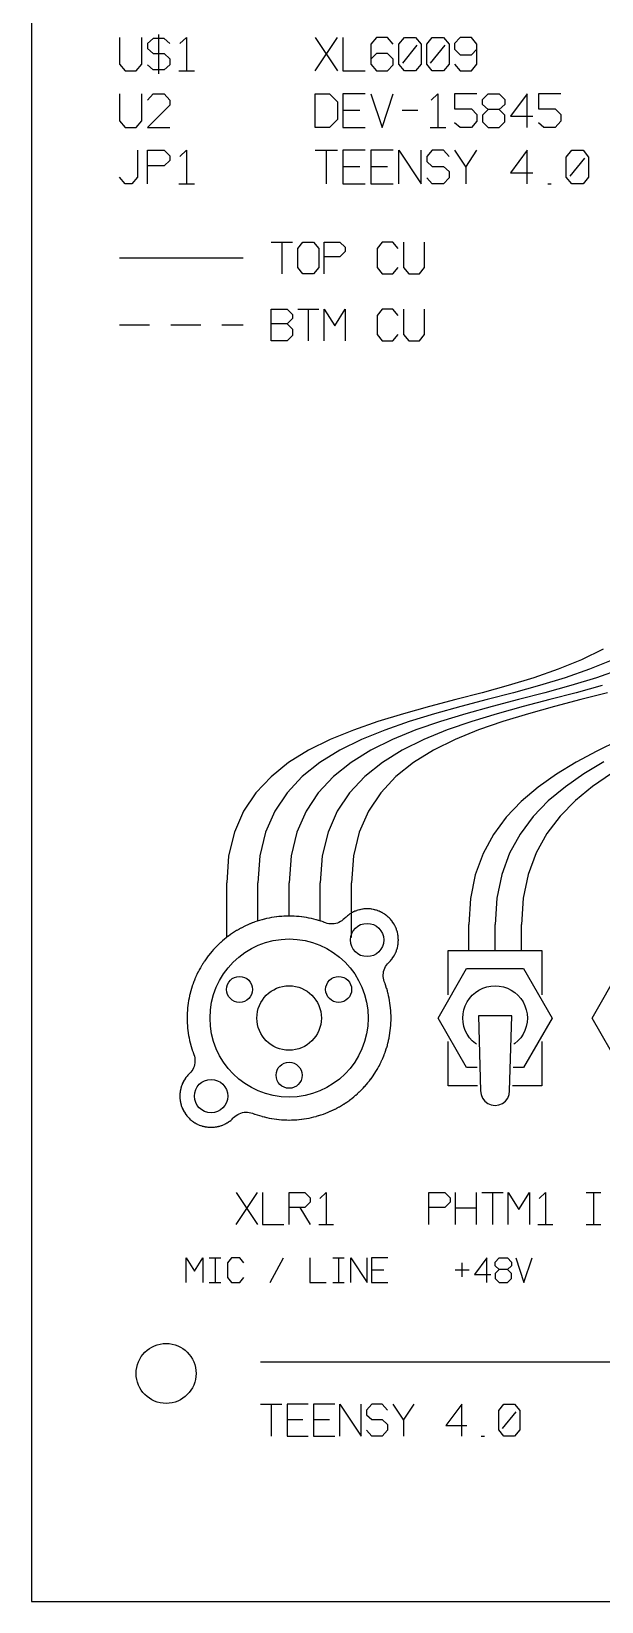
# Model space of a CAD drawing. Header units: millimetres. Extents: x 0 to 150, y 0 to 136.
# Drawn here: x 0 to 32.3, y 0 to 89 of the extents above; entities that cross this region are included whole.
import ezdxf

# ---------------------------------------------------------------- set-up
doc = ezdxf.new("R2010")
doc.units = ezdxf.units.MM
for name, color, linetype in [('CU_BOT', 5, 'Continuous'), ('CU_TOP', 1, 'Continuous'), ('HARNESS', 3, 'Continuous'), ('PANEL', 4, 'Continuous'), ('PANEL_DETAIL', 4, 'Continuous'), ('PLATE', 9, 'Continuous'), ('RULE', 7, 'Continuous'), ('TEXT', 6, 'Continuous')]:
    doc.layers.add(name, color=color, linetype=linetype)

msp = doc.modelspace()

# ---------------------------------------------------------------- linework, layer by layer
at = {"layer": 'CU_BOT'}
for points in [[(5, 72.388), (6.7, 72.388)], [(7.9, 72.388), (9.6, 72.388)], [(10.8, 72.388), (12, 72.388)]]:
    msp.add_lwpolyline(points, dxfattribs=at)
at = {"layer": 'CU_TOP'}
msp.add_lwpolyline([(5, 76.188), (12, 76.188)], dxfattribs=at)
at = {"layer": 'HARNESS'}
for points in [[(32.4292, 54.0123), (31.1988, 53.4013), (29.8796, 52.8626), (28.4894, 52.3817), (27.046, 51.944), (25.5671, 51.5353), (24.0705, 51.141), (22.5739, 50.7467), (21.095, 50.338), (19.6516, 49.9003), (18.2614, 49.4194), (16.9422, 48.8807), (15.7118, 48.2697), (14.5878, 47.5721), (13.5881, 46.7734), (12.7304, 45.8592), (12.0323, 44.815), (11.5118, 43.6263), (11.1864, 42.2788), (11.074, 40.758)], [(32.975, 53.4007), (31.6554, 52.8621), (30.2648, 52.3812), (28.8209, 51.9437), (27.3416, 51.5351), (25.8445, 51.141), (24.3474, 50.7469), (22.8681, 50.3383), (21.4242, 49.9008), (20.0336, 49.4199), (18.714, 48.8813), (17.4832, 48.2704), (16.3589, 47.5729), (15.3589, 46.7742), (14.5009, 45.8599), (13.8026, 44.8156), (13.2819, 43.6268), (12.9564, 42.2791), (12.844, 40.758)], [(33.4312, 52.8615), (32.0401, 52.3808), (30.5959, 51.9434), (29.1161, 51.535), (27.6185, 51.141), (26.1209, 50.747), (24.6411, 50.3386), (23.1969, 49.9012), (21.8058, 49.4205), (20.4859, 48.8819), (19.2547, 48.2711), (18.13, 47.5736), (17.1297, 46.7749), (16.2714, 45.8606), (15.5729, 44.8162), (15.052, 43.6273), (14.7265, 42.2794), (14.614, 40.758)], [(32.3708, 51.9432), (30.8905, 51.5348), (29.3925, 51.141), (27.8945, 50.7472), (26.4142, 50.3388), (24.9695, 49.9016), (23.578, 49.421), (22.2577, 48.8826), (21.0261, 48.2719), (19.9011, 47.5744), (18.9004, 46.7757), (18.0419, 45.8613), (17.3432, 44.8168), (16.8222, 43.6278), (16.4965, 42.2796), (16.384, 40.758)], [(32.665, 51.5347), (31.1665, 51.141), (29.668, 50.7473), (28.1873, 50.3391), (26.7421, 49.9021), (25.3503, 49.4216), (24.0295, 48.8832), (22.7975, 48.2726), (21.6722, 47.5751), (20.6712, 46.7764), (19.8124, 45.862), (19.1135, 44.8175), (18.5923, 43.6282), (18.2665, 42.2799), (18.154, 40.758)], [(33.2977, 48.8255), (32.0733, 48.2285), (30.8941, 47.5964), (29.7751, 46.9175), (28.7314, 46.1801), (27.778, 45.3725), (26.93, 44.4831), (26.2024, 43.5), (25.6103, 42.4117), (25.1687, 41.2064), (24.8927, 39.8724), (24.7974, 38.398)], [(32.47, 47.6133), (31.3368, 46.9374), (30.2799, 46.2022), (29.3144, 45.3958), (28.4556, 44.5064), (27.7188, 43.522), (27.1192, 42.4308), (26.672, 41.221), (26.3925, 39.8807), (26.296, 38.398)], [(32.8985, 46.9575), (31.8283, 46.2245), (30.8508, 45.4193), (29.9813, 44.5298), (29.2352, 43.5441), (28.6281, 42.4501), (28.1753, 41.2357), (27.8924, 39.8891), (27.7946, 38.398)]]:
    msp.add_lwpolyline(points, dxfattribs=at)
at = {"layer": 'PANEL'}
for points in [[(9.2153, 31.0183), (9.2447, 30.9255), (9.265, 30.8302), (9.276, 30.7335), (9.2776, 30.6361), (9.2697, 30.539), (9.2524, 30.4431), (9.2259, 30.3494), (9.1904, 30.2587), (9.1463, 30.1718), (9.094, 30.0897), (9.0339, 30.013), (8.9667, 29.9425), (8.9463, 29.9231), (8.9289, 29.9057), (8.886, 29.8606), (8.8695, 29.8423), (8.8288, 29.7952), (8.8132, 29.7762), (8.7749, 29.7271), (8.7602, 29.7073), (8.7244, 29.6564), (8.7107, 29.636), (8.6774, 29.5834), (8.6648, 29.5623), (8.6341, 29.5081), (8.6225, 29.4864), (8.5945, 29.4308), (8.584, 29.4085), (8.5587, 29.3516), (8.5493, 29.3289), (8.5269, 29.2708), (8.5186, 29.2476), (8.4991, 29.1885), (8.4919, 29.1649), (8.4753, 29.1049), (8.4693, 29.0811), (8.4557, 29.0203), (8.4509, 28.9962), (8.4403, 28.9348), (8.4367, 28.9105), (8.429, 28.8487), (8.4266, 28.8242), (8.422, 28.7621), (8.4208, 28.7375), (8.4193, 28.6753), (8.4193, 28.6507), (8.4208, 28.5885), (8.422, 28.5639), (8.4266, 28.5018), (8.429, 28.4773), (8.4367, 28.4155), (8.4403, 28.3912), (8.4509, 28.3298), (8.4557, 28.3057), (8.4693, 28.2449), (8.4753, 28.2211), (8.4919, 28.1611), (8.4991, 28.1375), (8.5186, 28.0784), (8.5269, 28.0552), (8.5493, 27.9971), (8.5587, 27.9744), (8.584, 27.9175), (8.5945, 27.8952), (8.6225, 27.8396), (8.6341, 27.8179), (8.6648, 27.7637), (8.6774, 27.7426), (8.7107, 27.69), (8.7244, 27.6696), (8.7602, 27.6187), (8.7749, 27.5989), (8.8132, 27.5498), (8.8288, 27.5308), (8.8695, 27.4837), (8.886, 27.4654), (8.9289, 27.4203), (8.9463, 27.4029), (8.9914, 27.36), (9.0097, 27.3435), (9.0568, 27.3028), (9.0758, 27.2872), (9.1249, 27.2489), (9.1447, 27.2342), (9.1956, 27.1984), (9.216, 27.1847), (9.2686, 27.1514), (9.2897, 27.1388), (9.3439, 27.1081), (9.3656, 27.0965), (9.4212, 27.0685), (9.4435, 27.058), (9.5004, 27.0327), (9.5231, 27.0233), (9.5812, 27.0009), (9.6044, 26.9926), (9.6635, 26.9731), (9.6871, 26.9659), (9.7471, 26.9493), (9.7709, 26.9433), (9.8317, 26.9297), (9.8558, 26.9249), (9.9172, 26.9143), (9.9415, 26.9107), (10.0033, 26.903), (10.0278, 26.9006), (10.0899, 26.896), (10.1145, 26.8948), (10.1767, 26.8933), (10.2013, 26.8933), (10.2635, 26.8948), (10.2881, 26.896), (10.3502, 26.9006), (10.3747, 26.903), (10.4365, 26.9107), (10.4608, 26.9143), (10.5222, 26.9249), (10.5463, 26.9297), (10.6071, 26.9433), (10.6309, 26.9493), (10.6909, 26.9659), (10.7145, 26.9731), (10.7736, 26.9926), (10.7968, 27.0009), (10.8549, 27.0233), (10.8776, 27.0327), (10.9345, 27.058), (10.9568, 27.0685), (11.0124, 27.0965), (11.0341, 27.1081), (11.0883, 27.1388), (11.1094, 27.1514), (11.162, 27.1847), (11.1824, 27.1984), (11.2333, 27.2342), (11.2531, 27.2489), (11.3022, 27.2872), (11.3212, 27.3028), (11.3683, 27.3435), (11.3866, 27.36), (11.4317, 27.4029), (11.4491, 27.4203), (11.4685, 27.4407), (11.539, 27.5079), (11.6157, 27.568), (11.6978, 27.6203), (11.7847, 27.6644), (11.8754, 27.6999), (11.9691, 27.7264), (12.065, 27.7437), (12.1621, 27.7516), (12.2595, 27.75), (12.3562, 27.739), (12.4515, 27.7187), (12.5443, 27.6893), (12.6603, 27.6461), (12.6719, 27.642), (12.7945, 27.5998), (12.8062, 27.596), (12.9297, 27.5568), (12.9415, 27.5533), (13.066, 27.5172), (13.0778, 27.5139), (13.2031, 27.4808), (13.2151, 27.4779), (13.3412, 27.4479), (13.3532, 27.4452), (13.48, 27.4184), (13.492, 27.416), (13.6194, 27.3923), (13.6316, 27.3901), (13.7595, 27.3696), (13.7717, 27.3678), (13.9001, 27.3503), (13.9123, 27.3488), (14.0411, 27.3345), (14.0534, 27.3333), (14.1825, 27.3222), (14.1948, 27.3213), (14.3241, 27.3133), (14.3364, 27.3127), (14.466, 27.308), (14.4783, 27.3077), (14.6078, 27.3061), (14.6202, 27.3061), (14.7497, 27.3077), (14.762, 27.308), (14.8916, 27.3127), (14.9039, 27.3133), (15.0332, 27.3213), (15.0455, 27.3222), (15.1746, 27.3333), (15.1869, 27.3345), (15.3157, 27.3488), (15.3279, 27.3503), (15.4563, 27.3678), (15.4685, 27.3696), (15.5964, 27.3901), (15.6086, 27.3923), (15.736, 27.416), (15.748, 27.4184), (15.8748, 27.4452), (15.8868, 27.4479), (16.0129, 27.4779), (16.0249, 27.4808), (16.1502, 27.5139), (16.162, 27.5172), (16.2865, 27.5533), (16.2983, 27.5568), (16.4218, 27.596), (16.4335, 27.5998), (16.5561, 27.642), (16.5677, 27.6461), (16.6891, 27.6913), (16.7006, 27.6957), (16.821, 27.7438), (16.8323, 27.7486), (16.9514, 27.7996), (16.9627, 27.8046), (17.0805, 27.8586), (17.0917, 27.8638), (17.2081, 27.9207), (17.2191, 27.9262), (17.3342, 27.9859), (17.345, 27.9917), (17.4585, 28.0542), (17.4693, 28.0603), (17.5812, 28.1255), (17.5918, 28.1318), (17.7021, 28.1998), (17.7125, 28.2064), (17.8211, 28.2771), (17.8314, 28.2839), (17.9382, 28.3572), (17.9483, 28.3643), (18.0533, 28.4402), (18.0632, 28.4476), (18.1664, 28.5261), (18.1761, 28.5336), (18.2773, 28.6146), (18.2868, 28.6224), (18.3859, 28.7059), (18.3953, 28.7139), (18.4923, 28.7997), (18.5015, 28.808), (18.5964, 28.8962), (18.6053, 28.9047), (18.6981, 28.9952), (18.7068, 29.0039), (18.7973, 29.0967), (18.8058, 29.1056), (18.894, 29.2005), (18.9023, 29.2097), (18.9881, 29.3067), (18.9961, 29.3161), (19.0796, 29.4152), (19.0874, 29.4247), (19.1684, 29.5259), (19.1759, 29.5356), (19.2544, 29.6388), (19.2618, 29.6487), (19.3377, 29.7537), (19.3448, 29.7638), (19.4181, 29.8706), (19.4249, 29.8809), (19.4956, 29.9895), (19.5022, 29.9999), (19.5702, 30.1102), (19.5765, 30.1208), (19.6417, 30.2327), (19.6478, 30.2435), (19.7103, 30.357), (19.7161, 30.3678), (19.7758, 30.4829), (19.7813, 30.4939), (19.8382, 30.6103), (19.8434, 30.6215), (19.8974, 30.7393), (19.9024, 30.7506), (19.9534, 30.8697), (19.9582, 30.881), (20.0063, 31.0014), (20.0107, 31.0129), (20.0559, 31.1343), (20.06, 31.1459), (20.1022, 31.2685), (20.106, 31.2802), (20.1452, 31.4037), (20.1487, 31.4155), (20.1848, 31.54), (20.1881, 31.5518), (20.2212, 31.6771), (20.2241, 31.6891), (20.2541, 31.8152), (20.2568, 31.8272), (20.2836, 31.954), (20.286, 31.966), (20.3097, 32.0934), (20.3119, 32.1056), (20.3324, 32.2335), (20.3342, 32.2457), (20.3517, 32.3741), (20.3532, 32.3863), (20.3675, 32.5151), (20.3687, 32.5274), (20.3798, 32.6565), (20.3807, 32.6688), (20.3887, 32.7981), (20.3893, 32.8104), (20.394, 32.94), (20.3943, 32.9523), (20.3959, 33.0818), (20.3959, 33.0942), (20.3943, 33.2237), (20.394, 33.236), (20.3893, 33.3656), (20.3887, 33.3779), (20.3807, 33.5072), (20.3798, 33.5195), (20.3687, 33.6486), (20.3675, 33.6609), (20.3532, 33.7897), (20.3517, 33.8019), (20.3342, 33.9303), (20.3324, 33.9425), (20.3119, 34.0704), (20.3097, 34.0826), (20.286, 34.21), (20.2836, 34.222), (20.2568, 34.3488), (20.2541, 34.3608), (20.2241, 34.4869), (20.2212, 34.4989), (20.1881, 34.6242), (20.1848, 34.636), (20.1487, 34.7605), (20.1452, 34.7723), (20.106, 34.8958), (20.1022, 34.9075), (20.06, 35.0301), (20.0559, 35.0417), (20.0127, 35.1577), (19.9833, 35.2505), (19.963, 35.3458), (19.952, 35.4425), (19.9504, 35.5399), (19.9583, 35.637), (19.9756, 35.7329), (20.0021, 35.8266), (20.0376, 35.9173), (20.0817, 36.0042), (20.134, 36.0863), (20.1941, 36.163), (20.2613, 36.2335), (20.2817, 36.2529), (20.2991, 36.2703), (20.342, 36.3154), (20.3585, 36.3337), (20.3992, 36.3808), (20.4148, 36.3998), (20.4531, 36.4489), (20.4678, 36.4687), (20.5036, 36.5196), (20.5173, 36.54), (20.5506, 36.5926), (20.5632, 36.6137), (20.5939, 36.6679), (20.6055, 36.6896), (20.6335, 36.7452), (20.644, 36.7675), (20.6693, 36.8244), (20.6787, 36.8471), (20.7011, 36.9052), (20.7094, 36.9284), (20.7289, 36.9875), (20.7361, 37.0111), (20.7527, 37.0711), (20.7587, 37.0949), (20.7723, 37.1557), (20.7771, 37.1798), (20.7877, 37.2412), (20.7913, 37.2655), (20.799, 37.3273), (20.8014, 37.3518), (20.806, 37.4139), (20.8072, 37.4385), (20.8087, 37.5007), (20.8087, 37.5253), (20.8072, 37.5875), (20.806, 37.6121), (20.8014, 37.6742), (20.799, 37.6987), (20.7913, 37.7605), (20.7877, 37.7848), (20.7771, 37.8462), (20.7723, 37.8703), (20.7587, 37.9311), (20.7527, 37.9549), (20.7361, 38.0149), (20.7289, 38.0385), (20.7094, 38.0976), (20.7011, 38.1208), (20.6787, 38.1789), (20.6693, 38.2016), (20.644, 38.2585), (20.6335, 38.2808), (20.6055, 38.3364), (20.5939, 38.3581), (20.5632, 38.4123), (20.5506, 38.4334), (20.5173, 38.486), (20.5036, 38.5064), (20.4678, 38.5573), (20.4531, 38.5771), (20.4148, 38.6262), (20.3992, 38.6452), (20.3585, 38.6923), (20.342, 38.7106), (20.2991, 38.7557), (20.2817, 38.7731), (20.2366, 38.816), (20.2183, 38.8325), (20.1712, 38.8732), (20.1522, 38.8888), (20.1031, 38.9271), (20.0833, 38.9418), (20.0324, 38.9776), (20.012, 38.9913), (19.9594, 39.0246), (19.9383, 39.0372), (19.8841, 39.0679), (19.8624, 39.0795), (19.8068, 39.1075), (19.7845, 39.118), (19.7276, 39.1433), (19.7049, 39.1527), (19.6468, 39.1751), (19.6236, 39.1834), (19.5645, 39.2029), (19.5409, 39.2101), (19.4809, 39.2267), (19.4571, 39.2327), (19.3963, 39.2463), (19.3722, 39.2511), (19.3108, 39.2617), (19.2865, 39.2653), (19.2247, 39.273), (19.2002, 39.2754), (19.1381, 39.28), (19.1135, 39.2812), (19.0513, 39.2827), (19.0267, 39.2827), (18.9645, 39.2812), (18.9399, 39.28), (18.8778, 39.2754), (18.8533, 39.273), (18.7915, 39.2653), (18.7672, 39.2617), (18.7058, 39.2511), (18.6817, 39.2463), (18.6209, 39.2327), (18.5971, 39.2267), (18.5371, 39.2101), (18.5135, 39.2029), (18.4544, 39.1834), (18.4312, 39.1751), (18.3731, 39.1527), (18.3504, 39.1433), (18.2935, 39.118), (18.2712, 39.1075), (18.2156, 39.0795), (18.1939, 39.0679), (18.1397, 39.0372), (18.1186, 39.0246), (18.066, 38.9913), (18.0456, 38.9776), (17.9947, 38.9418), (17.9749, 38.9271), (17.9258, 38.8888), (17.9068, 38.8732), (17.8597, 38.8325), (17.8414, 38.816), (17.7963, 38.7731), (17.7789, 38.7557), (17.7595, 38.7353), (17.689, 38.6681), (17.6123, 38.608), (17.5302, 38.5557), (17.4433, 38.5116), (17.3526, 38.4761), (17.2589, 38.4496), (17.163, 38.4323), (17.0659, 38.4244), (16.9685, 38.426), (16.8718, 38.437), (16.7765, 38.4573), (16.6837, 38.4867), (16.5677, 38.5299), (16.5561, 38.534), (16.4335, 38.5762), (16.4218, 38.58), (16.2983, 38.6192), (16.2865, 38.6227), (16.162, 38.6588), (16.1502, 38.6621), (16.0249, 38.6952), (16.0129, 38.6981), (15.8868, 38.7281), (15.8748, 38.7308), (15.748, 38.7576), (15.736, 38.76), (15.6086, 38.7837), (15.5964, 38.7859), (15.4685, 38.8064), (15.4563, 38.8082), (15.3279, 38.8257), (15.3157, 38.8272), (15.1869, 38.8415), (15.1746, 38.8427), (15.0455, 38.8538), (15.0332, 38.8547), (14.9039, 38.8627), (14.8916, 38.8633), (14.762, 38.868), (14.7497, 38.8683), (14.6202, 38.8699), (14.6078, 38.8699), (14.4783, 38.8683), (14.466, 38.868), (14.3364, 38.8633), (14.3241, 38.8627), (14.1948, 38.8547), (14.1825, 38.8538), (14.0534, 38.8427), (14.0411, 38.8415), (13.9123, 38.8272), (13.9001, 38.8257), (13.7717, 38.8082), (13.7595, 38.8064), (13.6316, 38.7859), (13.6194, 38.7837), (13.492, 38.76), (13.48, 38.7576), (13.3532, 38.7308), (13.3412, 38.7281), (13.2151, 38.6981), (13.2031, 38.6952), (13.0778, 38.6621), (13.066, 38.6588), (12.9415, 38.6227), (12.9297, 38.6192), (12.8062, 38.58), (12.7945, 38.5762), (12.6719, 38.534), (12.6603, 38.5299), (12.5389, 38.4847), (12.5274, 38.4803), (12.407, 38.4322), (12.3957, 38.4274), (12.2766, 38.3764), (12.2653, 38.3714), (12.1475, 38.3174), (12.1363, 38.3122), (12.0199, 38.2553), (12.0089, 38.2498), (11.8938, 38.1901), (11.883, 38.1843), (11.7695, 38.1218), (11.7587, 38.1157), (11.6468, 38.0505), (11.6362, 38.0442), (11.5259, 37.9762), (11.5155, 37.9696), (11.4069, 37.8989), (11.3966, 37.8921), (11.2898, 37.8188), (11.2797, 37.8117), (11.1747, 37.7358), (11.1648, 37.7284), (11.0616, 37.6499), (11.0519, 37.6424), (10.9507, 37.5614), (10.9412, 37.5536), (10.8421, 37.4701), (10.8327, 37.4621), (10.7357, 37.3763), (10.7265, 37.368), (10.6316, 37.2798), (10.6227, 37.2713), (10.5299, 37.1808), (10.5212, 37.1721), (10.4307, 37.0793), (10.4222, 37.0704), (10.334, 36.9755), (10.3257, 36.9663), (10.2399, 36.8693), (10.2319, 36.8599), (10.1484, 36.7608), (10.1406, 36.7513), (10.0596, 36.6501), (10.0521, 36.6404), (9.9736, 36.5372), (9.9662, 36.5273), (9.8903, 36.4223), (9.8832, 36.4122), (9.8099, 36.3054), (9.8031, 36.2951), (9.7324, 36.1865), (9.7258, 36.1761), (9.6578, 36.0658), (9.6515, 36.0552), (9.5863, 35.9433), (9.5802, 35.9325), (9.5177, 35.819), (9.5119, 35.8082), (9.4522, 35.6931), (9.4467, 35.6821), (9.3898, 35.5657), (9.3846, 35.5545), (9.3306, 35.4367), (9.3256, 35.4254), (9.2746, 35.3063), (9.2698, 35.295), (9.2217, 35.1746), (9.2173, 35.1631), (9.1721, 35.0417), (9.168, 35.0301), (9.1258, 34.9075), (9.122, 34.8958), (9.0828, 34.7723), (9.0793, 34.7605), (9.0432, 34.636), (9.0399, 34.6242), (9.0068, 34.4989), (9.0039, 34.4869), (8.9739, 34.3608), (8.9712, 34.3488), (8.9444, 34.222), (8.942, 34.21), (8.9183, 34.0826), (8.9161, 34.0704), (8.8956, 33.9425), (8.8938, 33.9303), (8.8763, 33.8019), (8.8748, 33.7897), (8.8605, 33.6609), (8.8593, 33.6486), (8.8482, 33.5195), (8.8473, 33.5072), (8.8393, 33.3779), (8.8387, 33.3656), (8.834, 33.236), (8.8337, 33.2237), (8.8321, 33.0942), (8.8321, 33.0818), (8.8337, 32.9523), (8.834, 32.94), (8.8387, 32.8104), (8.8393, 32.7981), (8.8473, 32.6688), (8.8482, 32.6565), (8.8593, 32.5274), (8.8605, 32.5151), (8.8748, 32.3863), (8.8763, 32.3741), (8.8938, 32.2457), (8.8956, 32.2335), (8.9161, 32.1056), (8.9183, 32.0934), (8.942, 31.966), (8.9444, 31.954), (8.9712, 31.8272), (8.9739, 31.8152), (9.0039, 31.6891), (9.0068, 31.6771), (9.0399, 31.5518), (9.0432, 31.54), (9.0793, 31.4155), (9.0828, 31.4037), (9.122, 31.2802), (9.1258, 31.2685), (9.168, 31.1459), (9.1721, 31.1343), (9.2153, 31.0183)], [(25.352, 33.206), (25.47, 28.958), (25.47, 28.958), (25.4981, 28.7442), (25.5807, 28.545), (25.7119, 28.3739), (25.883, 28.2427), (26.0822, 28.1601), (26.296, 28.132), (26.5098, 28.1601), (26.709, 28.2427), (26.8801, 28.3739), (27.0113, 28.545), (27.0939, 28.7442), (27.122, 28.958), (27.24, 33.206)]]:
    msp.add_lwpolyline(points, close=True, dxfattribs=at)
for points in [[(23.641, 36.923), (28.951, 36.923), (28.951, 34.4095)], [(23.641, 34.4095), (23.641, 36.923)], [(25.273, 30.288), (24.6794, 30.288), (23.0628, 33.088), (24.6794, 35.888), (27.9126, 35.888), (29.5292, 33.088)], [(34.005, 30.288), (33.4114, 30.288), (31.7948, 33.088), (33.4114, 35.888), (36.6446, 35.888), (38.2612, 33.088)], [(29.5292, 33.088), (27.9126, 30.288), (27.319, 30.288)], [(25.3017, 29.253), (23.641, 29.253), (23.641, 31.7665)], [(28.951, 31.7665), (28.951, 29.253), (27.2903, 29.253)]]:
    msp.add_lwpolyline(points, dxfattribs=at)
for centre, radius in [((19.039, 37.513), 0.944), ((11.8037, 34.7105), 0.7375), ((14.614, 33.088), 1.829), ((17.4243, 34.7105), 0.7375), ((14.614, 29.843), 0.7375), ((10.189, 28.663), 0.944)]:
    msp.add_circle(centre, radius, dxfattribs=at)
at = {"layer": 'PANEL_DETAIL'}
for points in [[(11.074, 37.6596), (11.074, 40.758)], [(12.844, 38.5924), (12.844, 40.758)], [(14.614, 38.87), (14.614, 40.758)], [(16.384, 38.5924), (16.384, 40.758)], [(18.154, 37.6596), (18.154, 40.758)], [(24.7974, 36.923), (24.7974, 38.398)], [(26.296, 36.923), (26.296, 38.398)], [(27.7946, 36.923), (27.7946, 38.398)], [(25.2365, 31.6009), (25.1826, 31.637), (25.0027, 31.7947), (24.845, 31.9746), (24.712, 32.1735), (24.6062, 32.3881), (24.5293, 32.6146), (24.4826, 32.8493), (24.467, 33.088), (24.4826, 33.3267), (24.5293, 33.5614), (24.6062, 33.7879), (24.712, 34.0025), (24.845, 34.2014), (25.0027, 34.3813), (25.1826, 34.539), (25.3815, 34.672), (25.5961, 34.7778), (25.8226, 34.8547), (26.0573, 34.9014), (26.296, 34.917), (26.5347, 34.9014), (26.7694, 34.8547), (26.9959, 34.7778), (27.2105, 34.672), (27.4094, 34.539), (27.5893, 34.3813), (27.747, 34.2014), (27.88, 34.0025), (27.9858, 33.7879), (28.0627, 33.5614), (28.1094, 33.3267), (28.125, 33.088)], [(28.125, 33.088), (28.1094, 32.8493), (28.0627, 32.6146), (27.9858, 32.3881), (27.88, 32.1735), (27.747, 31.9746), (27.5893, 31.7947), (27.4094, 31.637), (27.3555, 31.6009)]]:
    msp.add_lwpolyline(points, dxfattribs=at)
msp.add_circle((14.614, 33.088), 4.484, dxfattribs=at)
at = {"layer": 'PLATE'}
msp.add_lwpolyline([(149.588, 5), (149.588, 136.088), (35.757, 136.088), (0, 100.331), (0, 0), (144.588, 0), (145.7, 0.126), (146.757, 0.496), (147.705, 1.091), (148.497, 1.883), (149.092, 2.831), (149.462, 3.888)], close=True, dxfattribs=at)
msp.add_circle((7.64, 12.938), 1.7, dxfattribs=at)
at = {"layer": 'RULE'}
msp.add_lwpolyline([(13, 13.588), (131.5, 13.588)], dxfattribs=at)
at = {"layer": 'TEXT'}
for points in [[(5, 88.688), (5, 87.168), (5.3167, 86.788), (5.95, 86.788), (6.2667, 87.168), (6.2667, 88.688)], [(7.85, 88.3397), (7.5333, 88.6247), (6.9, 88.6247), (6.5833, 88.3397), (6.5833, 88.0547), (6.9, 87.7697), (7.5333, 87.7697), (7.85, 87.4847), (7.85, 87.1363), (7.5333, 86.8513), (6.9, 86.8513), (6.5833, 87.1363)], [(7.2167, 88.8463), (7.2167, 86.6297)], [(8.42, 88.3397), (8.8, 88.688), (8.8, 86.788)], [(16.0833, 86.788), (17.35, 88.688)], [(16.0833, 88.688), (17.35, 86.788)], [(17.6667, 88.688), (17.6667, 86.788), (18.9333, 86.788)], [(20.5167, 88.308), (20.2, 88.688), (19.5667, 88.688), (19.25, 88.308), (19.25, 87.168), (19.5667, 86.788), (20.2, 86.788), (20.5167, 87.1363), (20.5167, 87.453), (20.2, 87.7697), (19.5667, 87.7697), (19.25, 87.453)], [(21.15, 88.688), (21.7833, 88.688), (22.1, 88.308), (22.1, 87.168), (21.7833, 86.788), (21.15, 86.788), (20.8333, 87.168), (20.8333, 88.308), (21.15, 88.688)], [(21.055, 87.2313), (21.8783, 88.2447)], [(22.7333, 88.688), (23.3667, 88.688), (23.6833, 88.308), (23.6833, 87.168), (23.3667, 86.788), (22.7333, 86.788), (22.4167, 87.168), (22.4167, 88.308), (22.7333, 88.688)], [(22.6383, 87.2313), (23.4617, 88.2447)], [(24, 87.168), (24.3167, 86.788), (24.95, 86.788), (25.2667, 87.168), (25.2667, 88.308), (24.95, 88.688), (24.3167, 88.688), (24, 88.3397), (24, 88.023), (24.3167, 87.7063), (24.95, 87.7063), (25.2667, 88.023)], [(8.3567, 86.788), (9.2433, 86.788)], [(5, 85.488), (5, 83.968), (5.3167, 83.588), (5.95, 83.588), (6.2667, 83.968), (6.2667, 85.488)], [(6.5833, 85.1397), (6.9, 85.488), (7.5333, 85.488), (7.85, 85.1397), (7.85, 84.8547), (6.5833, 83.588), (7.85, 83.588)], [(16.0833, 83.588), (16.0833, 85.488), (16.9067, 85.488), (17.35, 85.0447), (17.35, 84.0313), (16.9067, 83.588), (16.0833, 83.588)], [(18.9333, 85.488), (17.6667, 85.488), (17.6667, 83.588), (18.9333, 83.588)], [(19.25, 85.488), (19.8833, 83.588), (20.5167, 85.488)], [(22.67, 85.1397), (23.05, 85.488), (23.05, 83.588)], [(25.2667, 85.488), (24, 85.488), (24, 84.633), (24.95, 84.633), (25.2667, 84.3163), (25.2667, 83.9363), (24.95, 83.588), (24.3167, 83.588), (24, 83.8413)], [(25.9, 84.6013), (25.5833, 84.8863), (25.5833, 85.1713), (25.9, 85.488), (26.5333, 85.488), (26.85, 85.1713), (26.85, 84.8863), (26.5333, 84.6013), (25.9, 84.6013), (25.5833, 84.2847), (25.5833, 83.9047), (25.9, 83.588), (26.5333, 83.588), (26.85, 83.9047), (26.85, 84.2847), (26.5333, 84.6013)], [(28.1167, 83.588), (28.1167, 85.488), (27.1667, 84.2213), (28.4333, 84.2213)], [(30.0167, 85.488), (28.75, 85.488), (28.75, 84.633), (29.7, 84.633), (30.0167, 84.3163), (30.0167, 83.9363), (29.7, 83.588), (29.0667, 83.588), (28.75, 83.8413)], [(17.6667, 84.5697), (18.6167, 84.5697)], [(21.0233, 84.5697), (21.91, 84.5697)], [(22.6067, 83.588), (23.4933, 83.588)], [(6.0133, 82.288), (6.0133, 80.768), (5.6967, 80.388), (5.3167, 80.388), (5, 80.768)], [(6.5833, 80.388), (6.5833, 82.288), (7.5333, 82.288), (7.85, 81.9713), (7.85, 81.718), (7.5333, 81.4013), (6.5833, 81.4013)], [(8.42, 81.9397), (8.8, 82.288), (8.8, 80.388)], [(16.0833, 82.288), (17.35, 82.288)], [(16.7167, 82.288), (16.7167, 80.388)], [(18.9333, 82.288), (17.6667, 82.288), (17.6667, 80.388), (18.9333, 80.388)], [(20.5167, 82.288), (19.25, 82.288), (19.25, 80.388), (20.5167, 80.388)], [(20.8333, 80.388), (20.8333, 82.288), (22.1, 80.388), (22.1, 82.288)], [(23.6833, 81.9397), (23.3667, 82.288), (22.7333, 82.288), (22.4167, 81.9397), (22.4167, 81.6547), (22.7333, 81.3697), (23.3667, 81.3697), (23.6833, 81.0847), (23.6833, 80.7363), (23.3667, 80.388), (22.7333, 80.388), (22.4167, 80.7363)], [(24, 82.288), (24.6333, 81.338), (25.2667, 82.288)], [(28.1167, 80.388), (28.1167, 82.288), (27.1667, 81.0213), (28.4333, 81.0213)], [(30.65, 82.288), (31.2833, 82.288), (31.6, 81.908), (31.6, 80.768), (31.2833, 80.388), (30.65, 80.388), (30.3333, 80.768), (30.3333, 81.908), (30.65, 82.288)], [(17.6667, 81.3697), (18.6167, 81.3697)], [(19.25, 81.3697), (20.2, 81.3697)], [(24.6333, 81.338), (24.6333, 80.388)], [(30.555, 80.8313), (31.3783, 81.8447)], [(8.3567, 80.388), (9.2433, 80.388)], [(29.2883, 80.388), (29.4783, 80.388)], [(13.6, 77.088), (14.8, 77.088)], [(14.2, 77.088), (14.2, 75.288)], [(15.4, 77.088), (16, 77.088), (16.3, 76.728), (16.3, 75.648), (16, 75.288), (15.4, 75.288), (15.1, 75.648), (15.1, 76.728), (15.4, 77.088)], [(16.6, 75.288), (16.6, 77.088), (17.5, 77.088), (17.8, 76.788), (17.8, 76.548), (17.5, 76.248), (16.6, 76.248)], [(20.8, 76.728), (20.5, 77.088), (19.9, 77.088), (19.6, 76.728), (19.6, 75.648), (19.9, 75.288), (20.5, 75.288), (20.8, 75.648)], [(21.1, 77.088), (21.1, 75.648), (21.4, 75.288), (22, 75.288), (22.3, 75.648), (22.3, 77.088)], [(13.6, 71.488), (13.6, 73.288), (14.5, 73.288), (14.8, 72.988), (14.8, 72.748), (14.5, 72.448), (13.6, 72.448)], [(15.1, 73.288), (16.3, 73.288)], [(15.7, 73.288), (15.7, 71.488)], [(16.6, 71.488), (16.6, 73.288), (17.2, 72.328), (17.8, 73.288), (17.8, 71.488)], [(20.8, 72.928), (20.5, 73.288), (19.9, 73.288), (19.6, 72.928), (19.6, 71.848), (19.9, 71.488), (20.5, 71.488), (20.8, 71.848)], [(21.1, 73.288), (21.1, 71.848), (21.4, 71.488), (22, 71.488), (22.3, 71.848), (22.3, 73.288)], [(14.5, 72.448), (14.8, 72.148), (14.8, 71.788), (14.5, 71.488), (13.6, 71.488)], [(11.614, 21.388), (12.814, 23.188)], [(11.614, 23.188), (12.814, 21.388)], [(13.114, 23.188), (13.114, 21.388), (14.314, 21.388)], [(14.614, 21.388), (14.614, 23.188), (15.514, 23.188), (15.814, 22.888), (15.814, 22.648), (15.514, 22.348), (14.614, 22.348)], [(16.354, 22.858), (16.714, 23.188), (16.714, 21.388)], [(22.546, 21.388), (22.546, 23.188), (23.446, 23.188), (23.746, 22.888), (23.746, 22.648), (23.446, 22.348), (22.546, 22.348)], [(24.046, 21.388), (24.046, 23.188)], [(25.246, 21.388), (25.246, 23.188)], [(25.546, 23.188), (26.746, 23.188)], [(26.146, 23.188), (26.146, 21.388)], [(27.046, 21.388), (27.046, 23.188), (27.646, 22.228), (28.246, 23.188), (28.246, 21.388)], [(28.786, 22.858), (29.146, 23.188), (29.146, 21.388)], [(31.458, 23.188), (32.298, 23.188)], [(31.878, 23.188), (31.878, 21.388)], [(15.214, 22.348), (15.814, 21.388)], [(24.046, 22.318), (25.246, 22.318)], [(16.294, 21.388), (17.134, 21.388)], [(28.726, 21.388), (29.566, 21.388)], [(31.458, 21.388), (32.298, 21.388)], [(8.7807, 18.088), (8.7807, 19.488), (9.2473, 18.7413), (9.714, 19.488), (9.714, 18.088)], [(10.0873, 19.488), (10.7407, 19.488)], [(10.414, 19.488), (10.414, 18.088)], [(12.0473, 19.208), (11.814, 19.488), (11.3473, 19.488), (11.114, 19.208), (11.114, 18.368), (11.3473, 18.088), (11.814, 18.088), (12.0473, 18.368)], [(13.5407, 18.088), (14.2873, 19.488)], [(15.7807, 19.488), (15.7807, 18.088), (16.714, 18.088)], [(17.0873, 19.488), (17.7407, 19.488)], [(17.414, 19.488), (17.414, 18.088)], [(18.114, 18.088), (18.114, 19.488), (19.0473, 18.088), (19.0473, 19.488)], [(20.214, 19.488), (19.2807, 19.488), (19.2807, 18.088), (20.214, 18.088)], [(19.2807, 18.8113), (19.9807, 18.8113)], [(24.0327, 18.8113), (24.826, 18.8113)], [(24.4293, 18.4147), (24.4293, 19.208)], [(25.8293, 18.088), (25.8293, 19.488), (25.1293, 18.5547), (26.0627, 18.5547)], [(26.5293, 18.8347), (26.296, 19.0447), (26.296, 19.2547), (26.5293, 19.488), (26.996, 19.488), (27.2293, 19.2547), (27.2293, 19.0447), (26.996, 18.8347), (26.5293, 18.8347), (26.296, 18.6013), (26.296, 18.3213), (26.5293, 18.088), (26.996, 18.088), (27.2293, 18.3213), (27.2293, 18.6013), (26.996, 18.8347)], [(27.4627, 19.488), (27.9293, 18.088), (28.396, 19.488)], [(10.0873, 18.088), (10.7407, 18.088)], [(17.0873, 18.088), (17.7407, 18.088)], [(13, 11.188), (14.2, 11.188)], [(13.6, 11.188), (13.6, 9.388)], [(15.7, 11.188), (14.5, 11.188), (14.5, 9.388), (15.7, 9.388)], [(17.2, 11.188), (16, 11.188), (16, 9.388), (17.2, 9.388)], [(17.5, 9.388), (17.5, 11.188), (18.7, 9.388), (18.7, 11.188)], [(20.2, 10.858), (19.9, 11.188), (19.3, 11.188), (19, 10.858), (19, 10.588), (19.3, 10.318), (19.9, 10.318), (20.2, 10.048), (20.2, 9.718), (19.9, 9.388), (19.3, 9.388), (19, 9.718)], [(20.5, 11.188), (21.1, 10.288), (21.7, 11.188)], [(24.4, 9.388), (24.4, 11.188), (23.5, 9.988), (24.7, 9.988)], [(26.8, 11.188), (27.4, 11.188), (27.7, 10.828), (27.7, 9.748), (27.4, 9.388), (26.8, 9.388), (26.5, 9.748), (26.5, 10.828), (26.8, 11.188)], [(26.71, 9.808), (27.49, 10.768)], [(14.5, 10.318), (15.4, 10.318)], [(16, 10.318), (16.9, 10.318)], [(21.1, 10.288), (21.1, 9.388)], [(25.51, 9.388), (25.69, 9.388)]]:
    msp.add_lwpolyline(points, dxfattribs=at)

doc.saveas('drawing.dxf')
